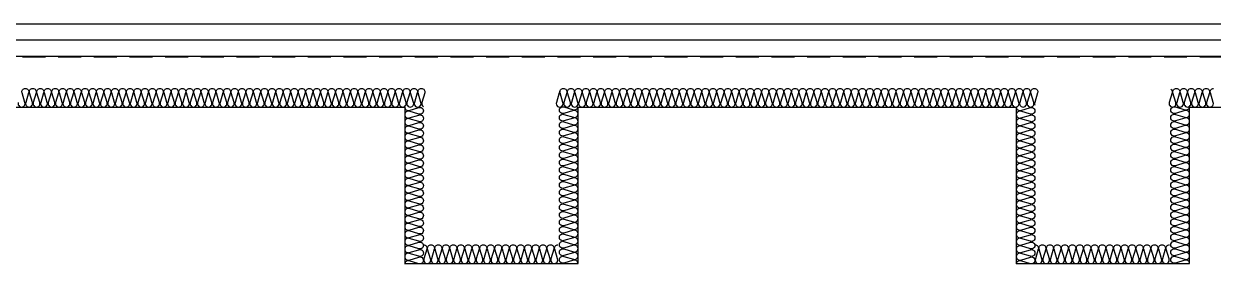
# Model space of a CAD drawing. Header units: millimetres. Extents: x 17311 to 801382, y -242618 to -104888.
# Drawn here: x 767208 to 774210, y -162744 to -161329 of the extents above; entities that cross this region are included whole.
import ezdxf

# ---------------------------------------------------------------- set-up
doc = ezdxf.new("R2010")
doc.units = ezdxf.units.MM
doc.header["$LTSCALE"] = 250
doc.linetypes.add('HID', pattern=[2.8, 1.8, -1])
for name, color, linetype in [('A-FIN', 6, 'Continuous'), ('A-FIN-8', 8, 'Continuous'), ('A-HAT-WIREMESH', 9, 'g_mesh'), ('A-WP', 1, 'HID'), ('ISL', 251, 'Continuous')]:
    doc.layers.add(name, color=color, linetype=linetype)
doc.styles.add('Gdim', font='')
doc.styles.get('Gdim').set_extended_font_data('Dotum')
doc.linetypes.add('g_mesh', pattern='A,10,-0.8,["X",Gdim,S=0.6,R=0,X=-0.15,Y=-0.3],-0.8', length=11.6)

msp = doc.modelspace()

# ---------------------------------------------------------------- linework, layer by layer
at = {"layer": 'A-FIN'}
msp.add_line((759668.7, -161329.5), (783751.7, -161329.5), dxfattribs=at)
at = {"layer": 'A-FIN-8'}
msp.add_line((784342.4, -161521.5), (759578.9, -161521.5), dxfattribs=at)
at = {"layer": 'A-HAT-WIREMESH', "ltscale": 0.6}
msp.add_line((784252.7, -161425.5), (759668.7, -161425.5), dxfattribs=at)
at = {"layer": 'A-WP', "ltscale": 0.3}
msp.add_line((784345.5, -161526.5), (759575.8, -161526.5), dxfattribs=at)
at = {"layer": 'ISL'}
msp.add_lwpolyline([(766870.7, -161819.5), (769450.7, -161819.5), (769450.7, -162739.5), (770470.7, -162739.5), (770470.7, -161819.5), (773050.7, -161819.5), (773050.7, -162739.5), (774070.7, -162739.5), (774070.7, -161819.5), (776650.7, -161819.5), (776650.7, -162739.5), (777670.7, -162739.5), (777670.7, -161819.5), (780250.7, -161819.5), (780250.7, -162739.5), (781270.7, -162739.5), (781270.7, -161819.5), (783950.7, -161819.5), (783950.7, -162539.5), (784670.7, -162539.5), (784670.7, -161589.5), (785560.7, -161589.5)], dxfattribs=at)
for points in [[(767175.3, -161792.8, 1.372593), (767214.1, -161792.8), (767197.3, -161736.1, -0.509267), (767216.7, -161709.5, -0.509267), (767236.1, -161736.1), (767219.3, -161792.8, 1.372593), (767258.1, -161792.8), (767241.3, -161736.1, -0.509267), (767260.7, -161709.5, -0.509267), (767280.1, -161736.1), (767263.3, -161792.8, 1.372593), (767302.1, -161792.8), (767285.3, -161736.1, -0.509267), (767304.7, -161709.5, -0.509267), (767324.1, -161736.1), (767307.3, -161792.8, 1.372593), (767346.1, -161792.8), (767329.3, -161736.1, -0.509267), (767348.7, -161709.5, -0.509267), (767368.1, -161736.1), (767351.3, -161792.8, 1.372593), (767390.1, -161792.8), (767373.3, -161736.1, -0.509267), (767392.7, -161709.5, -0.509267), (767412.1, -161736.1), (767395.3, -161792.8, 1.372593), (767434.1, -161792.8), (767417.3, -161736.1, -0.509267), (767436.7, -161709.5, -0.509267), (767456.1, -161736.1), (767439.3, -161792.8, 1.372593), (767478.1, -161792.8), (767461.3, -161736.1, -0.509267), (767480.7, -161709.5, -0.509267), (767500.1, -161736.1), (767483.3, -161792.8, 1.372593), (767522.1, -161792.8), (767505.3, -161736.1, -0.509267), (767524.7, -161709.5, -0.509267), (767544.1, -161736.1), (767527.3, -161792.8, 1.372593), (767566.1, -161792.8), (767549.3, -161736.1, -0.509267), (767568.7, -161709.5, -0.509267), (767588.1, -161736.1), (767571.3, -161792.8, 1.372593), (767610.1, -161792.8), (767593.3, -161736.1, -0.509267), (767612.7, -161709.5, -0.509267), (767632.1, -161736.1), (767615.3, -161792.8, 1.372593), (767654.1, -161792.8), (767637.3, -161736.1, -0.509267), (767656.7, -161709.5, -0.509267), (767676.1, -161736.1), (767659.3, -161792.8, 1.372593), (767698.1, -161792.8), (767681.3, -161736.1, -0.509267), (767700.7, -161709.5, -0.509267), (767720.1, -161736.1), (767703.3, -161792.8, 1.372593), (767742.1, -161792.8), (767725.3, -161736.1, -0.509267), (767744.7, -161709.5, -0.509267), (767764.1, -161736.1), (767747.3, -161792.8, 1.372593), (767786.1, -161792.8), (767769.3, -161736.1, -0.509267), (767788.7, -161709.5, -0.509267), (767808.1, -161736.1), (767791.3, -161792.8, 1.372593), (767830.1, -161792.8), (767813.3, -161736.1, -0.509267), (767832.7, -161709.5, -0.509267), (767852.1, -161736.1), (767835.3, -161792.8, 1.372593), (767874.1, -161792.8), (767857.3, -161736.1, -0.509267), (767876.7, -161709.5, -0.509267), (767896.1, -161736.1), (767879.3, -161792.8, 1.372593), (767918.1, -161792.8), (767901.3, -161736.1, -0.509267), (767920.7, -161709.5, -0.509267), (767940.1, -161736.1), (767923.3, -161792.8, 1.372593), (767962.1, -161792.8), (767945.3, -161736.1, -0.509267), (767964.7, -161709.5, -0.509267), (767984.1, -161736.1), (767967.3, -161792.8, 1.372593), (768006.1, -161792.8), (767989.3, -161736.1, -0.509267), (768008.7, -161709.5, -0.509267), (768028.1, -161736.1), (768011.3, -161792.8, 1.372593), (768050.1, -161792.8), (768033.3, -161736.1, -0.509267), (768052.7, -161709.5, -0.509267), (768072.1, -161736.1), (768055.3, -161792.8, 1.372593), (768094.1, -161792.8), (768077.3, -161736.1, -0.509267), (768096.7, -161709.5, -0.509267), (768116.1, -161736.1), (768099.3, -161792.8, 1.372593), (768138.1, -161792.8), (768121.3, -161736.1, -0.509267), (768140.7, -161709.5, -0.509267), (768160.1, -161736.1), (768143.3, -161792.8, 1.372593), (768182.1, -161792.8), (768165.3, -161736.1, -0.509267), (768184.7, -161709.5, -0.509267), (768204.1, -161736.1), (768187.3, -161792.8, 1.372593), (768226.1, -161792.8), (768209.3, -161736.1, -0.509267), (768228.7, -161709.5, -0.509267), (768248.1, -161736.1), (768231.3, -161792.8, 1.372593), (768270.1, -161792.8), (768253.3, -161736.1, -0.509267), (768272.7, -161709.5, -0.509267), (768292.1, -161736.1), (768275.3, -161792.8, 1.372593), (768314.1, -161792.8), (768297.3, -161736.1, -0.509267), (768316.7, -161709.5, -0.509267), (768336.1, -161736.1), (768319.3, -161792.8, 1.372593), (768358.1, -161792.8), (768341.3, -161736.1, -0.509267), (768360.7, -161709.5, -0.509267), (768380.1, -161736.1), (768363.3, -161792.8, 1.372593), (768402.1, -161792.8), (768385.3, -161736.1, -0.509267), (768404.7, -161709.5, -0.509267), (768424.1, -161736.1), (768407.3, -161792.8, 1.372593), (768446.1, -161792.8), (768429.3, -161736.1, -0.509267), (768448.7, -161709.5, -0.509267), (768468.1, -161736.1), (768451.3, -161792.8, 1.372593), (768490.1, -161792.8), (768473.3, -161736.1, -0.509267), (768492.7, -161709.5, -0.509267), (768512.1, -161736.1), (768495.3, -161792.8, 1.372593), (768534.1, -161792.8), (768517.3, -161736.1, -0.509267), (768536.7, -161709.5, -0.509267), (768556.1, -161736.1), (768539.3, -161792.8, 1.372593), (768578.1, -161792.8), (768561.3, -161736.1, -0.509267), (768580.7, -161709.5, -0.509267), (768600.1, -161736.1), (768583.3, -161792.8, 1.372593), (768622.1, -161792.8), (768605.3, -161736.1, -0.509267), (768624.7, -161709.5, -0.509267), (768644.1, -161736.1), (768627.3, -161792.8, 1.372593), (768666.1, -161792.8), (768649.3, -161736.1, -0.509267), (768668.7, -161709.5, -0.509267), (768688.1, -161736.1), (768671.3, -161792.8, 1.372593), (768710.1, -161792.8), (768693.3, -161736.1, -0.509267), (768712.7, -161709.5, -0.509267), (768732.1, -161736.1), (768715.3, -161792.8, 1.372593), (768754.1, -161792.8), (768737.3, -161736.1, -0.509267), (768756.7, -161709.5, -0.509267), (768776.1, -161736.1), (768759.3, -161792.8, 1.372593), (768798.1, -161792.8), (768781.3, -161736.1, -0.509267), (768800.7, -161709.5, -0.509267), (768820.1, -161736.1), (768803.3, -161792.8, 1.372593), (768842.1, -161792.8), (768825.3, -161736.1, -0.509267), (768844.7, -161709.5, -0.509267), (768864.1, -161736.1), (768847.3, -161792.8, 1.372593), (768886.1, -161792.8), (768869.3, -161736.1, -0.509267), (768888.7, -161709.5, -0.509267), (768908.1, -161736.1), (768891.3, -161792.8, 1.372593), (768930.1, -161792.8), (768913.3, -161736.1, -0.509267), (768932.7, -161709.5, -0.509267), (768952.1, -161736.1), (768935.3, -161792.8, 1.372593), (768974.1, -161792.8), (768957.3, -161736.1, -0.509267), (768976.7, -161709.5, -0.509267), (768996.1, -161736.1), (768979.3, -161792.8, 1.372593), (769018.1, -161792.8), (769001.3, -161736.1, -0.509267), (769020.7, -161709.5, -0.509267), (769040.1, -161736.1), (769023.3, -161792.8, 1.372593), (769062.1, -161792.8), (769045.3, -161736.1, -0.509267), (769064.7, -161709.5, -0.509267), (769084.1, -161736.1), (769067.3, -161792.8, 1.372593), (769106.1, -161792.8), (769089.3, -161736.1, -0.509267), (769108.7, -161709.5, -0.509267), (769128.1, -161736.1), (769111.3, -161792.8, 1.372593), (769150.1, -161792.8), (769133.3, -161736.1, -0.509267), (769152.7, -161709.5, -0.509267), (769172.1, -161736.1), (769155.3, -161792.8, 1.372593), (769194.1, -161792.8), (769177.3, -161736.1, -0.509267), (769196.7, -161709.5, -0.509267), (769216.1, -161736.1), (769199.3, -161792.8, 1.372593), (769238.1, -161792.8), (769221.3, -161736.1, -0.509267), (769240.7, -161709.5, -0.509267), (769260.1, -161736.1), (769243.3, -161792.8, 1.372593), (769282.1, -161792.8), (769265.3, -161736.1, -0.509267), (769284.7, -161709.5, -0.509267), (769304.1, -161736.1), (769287.3, -161792.8, 1.372593), (769326.1, -161792.8), (769309.3, -161736.1, -0.509267), (769328.7, -161709.5, -0.509267), (769348.1, -161736.1), (769331.3, -161792.8, 1.372593), (769370.1, -161792.8), (769353.3, -161736.1, -0.509267), (769372.7, -161709.5, -0.509267), (769392.1, -161736.1), (769375.3, -161792.8, 1.372593), (769414.1, -161792.8), (769397.3, -161736.1, -0.509267), (769416.7, -161709.5, -0.509267), (769436.1, -161736.1), (769419.3, -161792.8, 1.372593), (769458.1, -161792.8), (769441.3, -161736.1, -0.509267), (769460.7, -161709.5, -0.509267), (769480.1, -161736.1), (769463.3, -161792.8, 1.372593), (769502.1, -161792.8), (769485.3, -161736.1, -0.509267), (769504.7, -161709.5, -0.509267), (769524.1, -161736.1), (769507.3, -161792.8, 1.372593), (769546.1, -161792.8), (769529.3, -161736.1, -0.509267), (769548.7, -161709.5, -0.509267), (769568.1, -161736.1), (769551.3, -161792.8, 0.356274), (769560.7, -161816.9, 0.356274)], [(770360.7, -161725.7, -0.130593), (770360.1, -161736.1), (770343.3, -161792.8, 1.372593), (770382.1, -161792.8), (770365.3, -161736.1, -0.509267), (770384.7, -161709.5, -0.509267), (770404.1, -161736.1), (770387.3, -161792.8, 1.372593), (770426.1, -161792.8), (770409.3, -161736.1, -0.509267), (770428.7, -161709.5, -0.509267), (770448.1, -161736.1), (770431.3, -161792.8, 1.372593), (770470.1, -161792.8), (770453.3, -161736.1, -0.509267), (770472.7, -161709.5, -0.509267), (770492.1, -161736.1), (770475.3, -161792.8, 1.372593), (770514.1, -161792.8), (770497.3, -161736.1, -0.509267), (770516.7, -161709.5, -0.509267), (770536.1, -161736.1), (770519.3, -161792.8, 1.372593), (770558.1, -161792.8), (770541.3, -161736.1, -0.509267), (770560.7, -161709.5, -0.509267), (770580.1, -161736.1), (770563.3, -161792.8, 1.372593), (770602.1, -161792.8), (770585.3, -161736.1, -0.509267), (770604.7, -161709.5, -0.509267), (770624.1, -161736.1), (770607.3, -161792.8, 1.372593), (770646.1, -161792.8), (770629.3, -161736.1, -0.509267), (770648.7, -161709.5, -0.509267), (770668.1, -161736.1), (770651.3, -161792.8, 1.372593), (770690.1, -161792.8), (770673.3, -161736.1, -0.509267), (770692.7, -161709.5, -0.509267), (770712.1, -161736.1), (770695.3, -161792.8, 1.372593), (770734.1, -161792.8), (770717.3, -161736.1, -0.509267), (770736.7, -161709.5, -0.509267), (770756.1, -161736.1), (770739.3, -161792.8, 1.372593), (770778.1, -161792.8), (770761.3, -161736.1, -0.509267), (770780.7, -161709.5, -0.509267), (770800.1, -161736.1), (770783.3, -161792.8, 1.372593), (770822.1, -161792.8), (770805.3, -161736.1, -0.509267), (770824.7, -161709.5, -0.509267), (770844.1, -161736.1), (770827.3, -161792.8, 1.372593), (770866.1, -161792.8), (770849.3, -161736.1, -0.509267), (770868.7, -161709.5, -0.509267), (770888.1, -161736.1), (770871.3, -161792.8, 1.372593), (770910.1, -161792.8), (770893.3, -161736.1, -0.509267), (770912.7, -161709.5, -0.509267), (770932.1, -161736.1), (770915.3, -161792.8, 1.372593), (770954.1, -161792.8), (770937.3, -161736.1, -0.509267), (770956.7, -161709.5, -0.509267), (770976.1, -161736.1), (770959.3, -161792.8, 1.372593), (770998.1, -161792.8), (770981.3, -161736.1, -0.509267), (771000.7, -161709.5, -0.509267), (771020.1, -161736.1), (771003.3, -161792.8, 1.372593), (771042.1, -161792.8), (771025.3, -161736.1, -0.509267), (771044.7, -161709.5, -0.509267), (771064.1, -161736.1), (771047.3, -161792.8, 1.372593), (771086.1, -161792.8), (771069.3, -161736.1, -0.509267), (771088.7, -161709.5, -0.509267), (771108.1, -161736.1), (771091.3, -161792.8, 1.372593), (771130.1, -161792.8), (771113.3, -161736.1, -0.509267), (771132.7, -161709.5, -0.509267), (771152.1, -161736.1), (771135.3, -161792.8, 1.372593), (771174.1, -161792.8), (771157.3, -161736.1, -0.509267), (771176.7, -161709.5, -0.509267), (771196.1, -161736.1), (771179.3, -161792.8, 1.372593), (771218.1, -161792.8), (771201.3, -161736.1, -0.509267), (771220.7, -161709.5, -0.509267), (771240.1, -161736.1), (771223.3, -161792.8, 1.372593), (771262.1, -161792.8), (771245.3, -161736.1, -0.509267), (771264.7, -161709.5, -0.509267), (771284.1, -161736.1), (771267.3, -161792.8, 1.372593), (771306.1, -161792.8), (771289.3, -161736.1, -0.509267), (771308.7, -161709.5, -0.509267), (771328.1, -161736.1), (771311.3, -161792.8, 1.372593), (771350.1, -161792.8), (771333.3, -161736.1, -0.509267), (771352.7, -161709.5, -0.509267), (771372.1, -161736.1), (771355.3, -161792.8, 1.372593), (771394.1, -161792.8), (771377.3, -161736.1, -0.509267), (771396.7, -161709.5, -0.509267), (771416.1, -161736.1), (771399.3, -161792.8, 1.372593), (771438.1, -161792.8), (771421.3, -161736.1, -0.509267), (771440.7, -161709.5, -0.509267), (771460.1, -161736.1), (771443.3, -161792.8, 1.372593), (771482.1, -161792.8), (771465.3, -161736.1, -0.509267), (771484.7, -161709.5, -0.509267), (771504.1, -161736.1), (771487.3, -161792.8, 1.372593), (771526.1, -161792.8), (771509.3, -161736.1, -0.509267), (771528.7, -161709.5, -0.509267), (771548.1, -161736.1), (771531.3, -161792.8, 1.372593), (771570.1, -161792.8), (771553.3, -161736.1, -0.509267), (771572.7, -161709.5, -0.509267), (771592.1, -161736.1), (771575.3, -161792.8, 1.372593), (771614.1, -161792.8), (771597.3, -161736.1, -0.509267), (771616.7, -161709.5, -0.509267), (771636.1, -161736.1), (771619.3, -161792.8, 1.372593), (771658.1, -161792.8), (771641.3, -161736.1, -0.509267), (771660.7, -161709.5, -0.509267), (771680.1, -161736.1), (771663.3, -161792.8, 1.372593), (771702.1, -161792.8), (771685.3, -161736.1, -0.509267), (771704.7, -161709.5, -0.509267), (771724.1, -161736.1), (771707.3, -161792.8, 1.372593), (771746.1, -161792.8), (771729.3, -161736.1, -0.509267), (771748.7, -161709.5, -0.509267), (771768.1, -161736.1), (771751.3, -161792.8, 1.372593), (771790.1, -161792.8), (771773.3, -161736.1, -0.509267), (771792.7, -161709.5, -0.509267), (771812.1, -161736.1), (771795.3, -161792.8, 1.372593), (771834.1, -161792.8), (771817.3, -161736.1, -0.509267), (771836.7, -161709.5, -0.509267), (771856.1, -161736.1), (771839.3, -161792.8, 1.372593), (771878.1, -161792.8), (771861.3, -161736.1, -0.509267), (771880.7, -161709.5, -0.509267), (771900.1, -161736.1), (771883.3, -161792.8, 1.372593), (771922.1, -161792.8), (771905.3, -161736.1, -0.509267), (771924.7, -161709.5, -0.509267), (771944.1, -161736.1), (771927.3, -161792.8, 1.372593), (771966.1, -161792.8), (771949.3, -161736.1, -0.509267), (771968.7, -161709.5, -0.509267), (771988.1, -161736.1), (771971.3, -161792.8, 1.372593), (772010.1, -161792.8), (771993.3, -161736.1, -0.509267), (772012.7, -161709.5, -0.509267), (772032.1, -161736.1), (772015.3, -161792.8, 1.372593), (772054.1, -161792.8), (772037.3, -161736.1, -0.509267), (772056.7, -161709.5, -0.509267), (772076.1, -161736.1), (772059.3, -161792.8, 1.372593), (772098.1, -161792.8), (772081.3, -161736.1, -0.509267), (772100.7, -161709.5, -0.509267), (772120.1, -161736.1), (772103.3, -161792.8, 1.372593), (772142.1, -161792.8), (772125.3, -161736.1, -0.509267), (772144.7, -161709.5, -0.509267), (772164.1, -161736.1), (772147.3, -161792.8, 1.372593), (772186.1, -161792.8), (772169.3, -161736.1, -0.509267), (772188.7, -161709.5, -0.509267), (772208.1, -161736.1), (772191.3, -161792.8, 1.372593), (772230.1, -161792.8), (772213.3, -161736.1, -0.509267), (772232.7, -161709.5, -0.509267), (772252.1, -161736.1), (772235.3, -161792.8, 1.372593), (772274.1, -161792.8), (772257.3, -161736.1, -0.509267), (772276.7, -161709.5, -0.509267), (772296.1, -161736.1), (772279.3, -161792.8, 1.372593), (772318.1, -161792.8), (772301.3, -161736.1, -0.509267), (772320.7, -161709.5, -0.509267), (772340.1, -161736.1), (772323.3, -161792.8, 1.372593), (772362.1, -161792.8), (772345.3, -161736.1, -0.509267), (772364.7, -161709.5, -0.509267), (772384.1, -161736.1), (772367.3, -161792.8, 1.372593), (772406.1, -161792.8), (772389.3, -161736.1, -0.509267), (772408.7, -161709.5, -0.509267), (772428.1, -161736.1), (772411.3, -161792.8, 1.372593), (772450.1, -161792.8), (772433.3, -161736.1, -0.509267), (772452.7, -161709.5, -0.509267), (772472.1, -161736.1), (772455.3, -161792.8, 1.372593), (772494.1, -161792.8), (772477.3, -161736.1, -0.509267), (772496.7, -161709.5, -0.509267), (772516.1, -161736.1), (772499.3, -161792.8, 1.372593), (772538.1, -161792.8), (772521.3, -161736.1, -0.509267), (772540.7, -161709.5, -0.509267), (772560.1, -161736.1), (772543.3, -161792.8, 1.372593), (772582.1, -161792.8), (772565.3, -161736.1, -0.509267), (772584.7, -161709.5, -0.509267), (772604.1, -161736.1), (772587.3, -161792.8, 1.372593), (772626.1, -161792.8), (772609.3, -161736.1, -0.509267), (772628.7, -161709.5, -0.509267), (772648.1, -161736.1), (772631.3, -161792.8, 1.372593), (772670.1, -161792.8), (772653.3, -161736.1, -0.509267), (772672.7, -161709.5, -0.509267), (772692.1, -161736.1), (772675.3, -161792.8, 1.372593), (772714.1, -161792.8), (772697.3, -161736.1, -0.509267), (772716.7, -161709.5, -0.509267), (772736.1, -161736.1), (772719.3, -161792.8, 1.372593), (772758.1, -161792.8), (772741.3, -161736.1, -0.509267), (772760.7, -161709.5, -0.509267), (772780.1, -161736.1), (772763.3, -161792.8, 1.372593), (772802.1, -161792.8), (772785.3, -161736.1, -0.509267), (772804.7, -161709.5, -0.509267), (772824.1, -161736.1), (772807.3, -161792.8, 1.372593), (772846.1, -161792.8), (772829.3, -161736.1, -0.509267), (772848.7, -161709.5, -0.509267), (772868.1, -161736.1), (772851.3, -161792.8, 1.372593), (772890.1, -161792.8), (772873.3, -161736.1, -0.509267), (772892.7, -161709.5, -0.509267), (772912.1, -161736.1), (772895.3, -161792.8, 1.372593), (772934.1, -161792.8), (772917.3, -161736.1, -0.509267), (772936.7, -161709.5, -0.509267), (772956.1, -161736.1), (772939.3, -161792.8, 1.372593), (772978.1, -161792.8), (772961.3, -161736.1, -0.509267), (772980.7, -161709.5, -0.509267), (773000.1, -161736.1), (772983.3, -161792.8, 1.372593), (773022.1, -161792.8), (773005.3, -161736.1, -0.509267), (773024.7, -161709.5, -0.509267), (773044.1, -161736.1), (773027.3, -161792.8, 1.372593), (773066.1, -161792.8), (773049.3, -161736.1, -0.509267), (773068.7, -161709.5, -0.509267), (773088.1, -161736.1), (773071.3, -161792.8, 1.372593), (773110.1, -161792.8), (773093.3, -161736.1, -0.509267), (773112.7, -161709.5, -0.509267), (773132.1, -161736.1), (773115.3, -161792.8, 1.372593), (773154.1, -161792.8), (773137.3, -161736.1, -0.509267), (773156.7, -161709.5, -0.509267), (773176.1, -161736.1), (773159.3, -161792.8, 0.202703), (773160.7, -161808.6, 0.202703)], [(773960.7, -161713.4, -0.324917), (773968.1, -161736.1), (773951.3, -161792.8, 1.372593), (773990.1, -161792.8), (773973.3, -161736.1, -0.509267), (773992.7, -161709.5, -0.509267), (774012.1, -161736.1), (773995.3, -161792.8, 1.372593), (774034.1, -161792.8), (774017.3, -161736.1, -0.509267), (774036.7, -161709.5, -0.509267), (774056.1, -161736.1), (774039.3, -161792.8, 1.372593), (774078.1, -161792.8), (774061.3, -161736.1, -0.509267), (774080.7, -161709.5, -0.509267), (774100.1, -161736.1), (774083.3, -161792.8, 1.372593), (774122.1, -161792.8), (774105.3, -161736.1, -0.509267), (774124.7, -161709.5, -0.509267), (774144.1, -161736.1), (774127.3, -161792.8, 1.372593), (774166.1, -161792.8), (774149.3, -161736.1, -0.509267), (774168.7, -161709.5, -0.509267), (774188.1, -161736.1), (774171.3, -161792.8, 1.372593), (774210.1, -161792.8), (774193.3, -161736.1, -0.509267), (774212.7, -161709.5, -0.509267)], [(769450.7, -161819.5, 0.509267), (769477.3, -161838.9), (769534, -161822.1, -1.372593), (769534, -161860.9), (769477.3, -161844.1, 0.509267), (769450.7, -161863.5, 0.509267), (769477.3, -161882.9), (769534, -161866.1, -1.372593), (769534, -161904.9), (769477.3, -161888.1, 0.509267), (769450.7, -161907.5, 0.509267), (769477.3, -161926.9), (769534, -161910.1, -1.372593), (769534, -161948.9), (769477.3, -161932.1, 0.509267), (769450.7, -161951.5, 0.509267), (769477.3, -161970.9), (769534, -161954.1, -1.372593), (769534, -161992.9), (769477.3, -161976.1, 0.509267), (769450.7, -161995.5, 0.509267), (769477.3, -162014.9), (769534, -161998.1, -1.372593), (769534, -162036.9), (769477.3, -162020.1, 0.509267), (769450.7, -162039.5, 0.509267), (769477.3, -162058.9), (769534, -162042.1, -1.372593), (769534, -162080.9), (769477.3, -162064.1, 0.509267), (769450.7, -162083.5, 0.509267), (769477.3, -162102.9), (769534, -162086.1, -1.372593), (769534, -162124.9), (769477.3, -162108.1, 0.509267), (769450.7, -162127.5, 0.509267), (769477.3, -162146.9), (769534, -162130.1, -1.372593), (769534, -162168.9), (769477.3, -162152.1, 0.509267), (769450.7, -162171.5, 0.509267), (769477.3, -162190.9), (769534, -162174.1, -1.372593), (769534, -162212.9), (769477.3, -162196.1, 0.509267), (769450.7, -162215.5, 0.509267), (769477.3, -162234.9), (769534, -162218.1, -1.372593), (769534, -162256.9), (769477.3, -162240.1, 0.509267), (769450.7, -162259.5, 0.509267), (769477.3, -162278.9), (769534, -162262.1, -1.372593), (769534, -162300.9), (769477.3, -162284.1, 0.509267), (769450.7, -162303.5, 0.509267), (769477.3, -162322.9), (769534, -162306.1, -1.372593), (769534, -162344.9), (769477.3, -162328.1, 0.509267), (769450.7, -162347.5, 0.509267), (769477.3, -162366.9), (769534, -162350.1, -1.372593), (769534, -162388.9), (769477.3, -162372.1, 0.509267), (769450.7, -162391.5, 0.509267), (769477.3, -162410.9), (769534, -162394.1, -1.372593), (769534, -162432.9), (769477.3, -162416.1, 0.509267), (769450.7, -162435.5, 0.509267), (769477.3, -162454.9), (769534, -162438.1, -1.372593), (769534, -162476.9), (769477.3, -162460.1, 0.509267), (769450.7, -162479.5, 0.509267), (769477.3, -162498.9), (769534, -162482.1, -1.372593), (769534, -162520.9), (769477.3, -162504.1, 0.509267), (769450.7, -162523.5, 0.509267), (769477.3, -162542.9), (769534, -162526.1, -1.372593), (769534, -162564.9), (769477.3, -162548.1, 0.509267), (769450.7, -162567.5, 0.509267), (769477.3, -162586.9), (769534, -162570.1, -1.372593), (769534, -162608.9), (769477.3, -162592.1, 0.509267), (769450.7, -162611.5, 0.509267), (769477.3, -162630.9), (769534, -162614.1, -1.372593), (769534, -162652.9), (769477.3, -162636.1, 0.509267), (769450.7, -162655.5, 0.509267), (769477.3, -162674.9), (769534, -162658.1, -1.372593), (769534, -162696.9), (769477.3, -162680.1, 0.509267), (769450.7, -162699.5, 0.509267), (769477.3, -162718.9), (769534, -162702.1, -1.372593), (769534, -162740.9), (769477.3, -162724.1, 0.509267), (769450.7, -162743.5)], [(770470.7, -162739.5, 0.509267), (770444, -162720), (770387.3, -162736.9, -1.372593), (770387.3, -162698), (770444, -162714.9, 0.509267), (770470.7, -162695.5, 0.509267), (770444, -162676), (770387.3, -162692.9, -1.372593), (770387.3, -162654), (770444, -162670.9, 0.509267), (770470.7, -162651.5, 0.509267), (770444, -162632), (770387.3, -162648.9, -1.372593), (770387.3, -162610), (770444, -162626.9, 0.509267), (770470.7, -162607.5, 0.509267), (770444, -162588), (770387.3, -162604.9, -1.372593), (770387.3, -162566), (770444, -162582.9, 0.509267), (770470.7, -162563.5, 0.509267), (770444, -162544), (770387.3, -162560.9, -1.372593), (770387.3, -162522), (770444, -162538.9, 0.509267), (770470.7, -162519.5, 0.509267), (770444, -162500), (770387.3, -162516.9, -1.372593), (770387.3, -162478), (770444, -162494.9, 0.509267), (770470.7, -162475.5, 0.509267), (770444, -162456), (770387.3, -162472.9, -1.372593), (770387.3, -162434), (770444, -162450.9, 0.509267), (770470.7, -162431.5, 0.509267), (770444, -162412), (770387.3, -162428.9, -1.372593), (770387.3, -162390), (770444, -162406.9, 0.509267), (770470.7, -162387.5, 0.509267), (770444, -162368), (770387.3, -162384.9, -1.372593), (770387.3, -162346), (770444, -162362.9, 0.509267), (770470.7, -162343.5, 0.509267), (770444, -162324), (770387.3, -162340.9, -1.372593), (770387.3, -162302), (770444, -162318.9, 0.509267), (770470.7, -162299.5, 0.509267), (770444, -162280), (770387.3, -162296.9, -1.372593), (770387.3, -162258), (770444, -162274.9, 0.509267), (770470.7, -162255.5, 0.509267), (770444, -162236), (770387.3, -162252.9, -1.372593), (770387.3, -162214), (770444, -162230.9, 0.509267), (770470.7, -162211.5, 0.509267), (770444, -162192), (770387.3, -162208.9, -1.372593), (770387.3, -162170), (770444, -162186.9, 0.509267), (770470.7, -162167.5, 0.509267), (770444, -162148), (770387.3, -162164.9, -1.372593), (770387.3, -162126), (770444, -162142.9, 0.509267), (770470.7, -162123.5, 0.509267), (770444, -162104), (770387.3, -162120.9, -1.372593), (770387.3, -162082), (770444, -162098.9, 0.509267), (770470.7, -162079.5, 0.509267), (770444, -162060), (770387.3, -162076.9, -1.372593), (770387.3, -162038), (770444, -162054.9, 0.509267), (770470.7, -162035.5, 0.509267), (770444, -162016), (770387.3, -162032.9, -1.372593), (770387.3, -161994), (770444, -162010.9, 0.509267), (770470.7, -161991.5, 0.509267), (770444, -161972), (770387.3, -161988.9, -1.372593), (770387.3, -161950), (770444, -161966.9, 0.509267), (770470.7, -161947.5, 0.509267), (770444, -161928), (770387.3, -161944.9, -1.372593), (770387.3, -161906), (770444, -161922.9, 0.509267), (770470.7, -161903.5, 0.509267), (770444, -161884), (770387.3, -161900.9, -1.372593), (770387.3, -161862), (770444, -161878.9, 0.509267), (770470.7, -161859.5, 0.509267), (770444, -161840), (770387.3, -161856.9, -1.372593), (770387.3, -161818), (770444, -161834.9, 0.509267), (770470.7, -161815.5)], [(773050.7, -161819.5, 0.509267), (773077.3, -161838.9), (773134, -161822.1, -1.372593), (773134, -161860.9), (773077.3, -161844.1, 0.509267), (773050.7, -161863.5, 0.509267), (773077.3, -161882.9), (773134, -161866.1, -1.372593), (773134, -161904.9), (773077.3, -161888.1, 0.509267), (773050.7, -161907.5, 0.509267), (773077.3, -161926.9), (773134, -161910.1, -1.372593), (773134, -161948.9), (773077.3, -161932.1, 0.509267), (773050.7, -161951.5, 0.509267), (773077.3, -161970.9), (773134, -161954.1, -1.372593), (773134, -161992.9), (773077.3, -161976.1, 0.509267), (773050.7, -161995.5, 0.509267), (773077.3, -162014.9), (773134, -161998.1, -1.372593), (773134, -162036.9), (773077.3, -162020.1, 0.509267), (773050.7, -162039.5, 0.509267), (773077.3, -162058.9), (773134, -162042.1, -1.372593), (773134, -162080.9), (773077.3, -162064.1, 0.509267), (773050.7, -162083.5, 0.509267), (773077.3, -162102.9), (773134, -162086.1, -1.372593), (773134, -162124.9), (773077.3, -162108.1, 0.509267), (773050.7, -162127.5, 0.509267), (773077.3, -162146.9), (773134, -162130.1, -1.372593), (773134, -162168.9), (773077.3, -162152.1, 0.509267), (773050.7, -162171.5, 0.509267), (773077.3, -162190.9), (773134, -162174.1, -1.372593), (773134, -162212.9), (773077.3, -162196.1, 0.509267), (773050.7, -162215.5, 0.509267), (773077.3, -162234.9), (773134, -162218.1, -1.372593), (773134, -162256.9), (773077.3, -162240.1, 0.509267), (773050.7, -162259.5, 0.509267), (773077.3, -162278.9), (773134, -162262.1, -1.372593), (773134, -162300.9), (773077.3, -162284.1, 0.509267), (773050.7, -162303.5, 0.509267), (773077.3, -162322.9), (773134, -162306.1, -1.372593), (773134, -162344.9), (773077.3, -162328.1, 0.509267), (773050.7, -162347.5, 0.509267), (773077.3, -162366.9), (773134, -162350.1, -1.372593), (773134, -162388.9), (773077.3, -162372.1, 0.509267), (773050.7, -162391.5, 0.509267), (773077.3, -162410.9), (773134, -162394.1, -1.372593), (773134, -162432.9), (773077.3, -162416.1, 0.509267), (773050.7, -162435.5, 0.509267), (773077.3, -162454.9), (773134, -162438.1, -1.372593), (773134, -162476.9), (773077.3, -162460.1, 0.509267), (773050.7, -162479.5, 0.509267), (773077.3, -162498.9), (773134, -162482.1, -1.372593), (773134, -162520.9), (773077.3, -162504.1, 0.509267), (773050.7, -162523.5, 0.509267), (773077.3, -162542.9), (773134, -162526.1, -1.372593), (773134, -162564.9), (773077.3, -162548.1, 0.509267), (773050.7, -162567.5, 0.509267), (773077.3, -162586.9), (773134, -162570.1, -1.372593), (773134, -162608.9), (773077.3, -162592.1, 0.509267), (773050.7, -162611.5, 0.509267), (773077.3, -162630.9), (773134, -162614.1, -1.372593), (773134, -162652.9), (773077.3, -162636.1, 0.509267), (773050.7, -162655.5, 0.509267), (773077.3, -162674.9), (773134, -162658.1, -1.372593), (773134, -162696.9), (773077.3, -162680.1, 0.509267), (773050.7, -162699.5, 0.509267), (773077.3, -162718.9), (773134, -162702.1, -1.372593), (773134, -162740.9), (773077.3, -162724.1, 0.509267), (773050.7, -162743.5)], [(774070.7, -162739.5, 0.509267), (774044, -162720), (773987.3, -162736.9, -1.372593), (773987.3, -162698), (774044, -162714.9, 0.509267), (774070.7, -162695.5, 0.509267), (774044, -162676), (773987.3, -162692.9, -1.372593), (773987.3, -162654), (774044, -162670.9, 0.509267), (774070.7, -162651.5, 0.509267), (774044, -162632), (773987.3, -162648.9, -1.372593), (773987.3, -162610), (774044, -162626.9, 0.509267), (774070.7, -162607.5, 0.509267), (774044, -162588), (773987.3, -162604.9, -1.372593), (773987.3, -162566), (774044, -162582.9, 0.509267), (774070.7, -162563.5, 0.509267), (774044, -162544), (773987.3, -162560.9, -1.372593), (773987.3, -162522), (774044, -162538.9, 0.509267), (774070.7, -162519.5, 0.509267), (774044, -162500), (773987.3, -162516.9, -1.372593), (773987.3, -162478), (774044, -162494.9, 0.509267), (774070.7, -162475.5, 0.509267), (774044, -162456), (773987.3, -162472.9, -1.372593), (773987.3, -162434), (774044, -162450.9, 0.509267), (774070.7, -162431.5, 0.509267), (774044, -162412), (773987.3, -162428.9, -1.372593), (773987.3, -162390), (774044, -162406.9, 0.509267), (774070.7, -162387.5, 0.509267), (774044, -162368), (773987.3, -162384.9, -1.372593), (773987.3, -162346), (774044, -162362.9, 0.509267), (774070.7, -162343.5, 0.509267), (774044, -162324), (773987.3, -162340.9, -1.372593), (773987.3, -162302), (774044, -162318.9, 0.509267), (774070.7, -162299.5, 0.509267), (774044, -162280), (773987.3, -162296.9, -1.372593), (773987.3, -162258), (774044, -162274.9, 0.509267), (774070.7, -162255.5, 0.509267), (774044, -162236), (773987.3, -162252.9, -1.372593), (773987.3, -162214), (774044, -162230.9, 0.509267), (774070.7, -162211.5, 0.509267), (774044, -162192), (773987.3, -162208.9, -1.372593), (773987.3, -162170), (774044, -162186.9, 0.509267), (774070.7, -162167.5, 0.509267), (774044, -162148), (773987.3, -162164.9, -1.372593), (773987.3, -162126), (774044, -162142.9, 0.509267), (774070.7, -162123.5, 0.509267), (774044, -162104), (773987.3, -162120.9, -1.372593), (773987.3, -162082), (774044, -162098.9, 0.509267), (774070.7, -162079.5, 0.509267), (774044, -162060), (773987.3, -162076.9, -1.372593), (773987.3, -162038), (774044, -162054.9, 0.509267), (774070.7, -162035.5, 0.509267), (774044, -162016), (773987.3, -162032.9, -1.372593), (773987.3, -161994), (774044, -162010.9, 0.509267), (774070.7, -161991.5, 0.509267), (774044, -161972), (773987.3, -161988.9, -1.372593), (773987.3, -161950), (774044, -161966.9, 0.509267), (774070.7, -161947.5, 0.509267), (774044, -161928), (773987.3, -161944.9, -1.372593), (773987.3, -161906), (774044, -161922.9, 0.509267), (774070.7, -161903.5, 0.509267), (774044, -161884), (773987.3, -161900.9, -1.372593), (773987.3, -161862), (774044, -161878.9, 0.509267), (774070.7, -161859.5, 0.509267), (774044, -161840), (773987.3, -161856.9, -1.372593), (773987.3, -161818), (774044, -161834.9, 0.509267), (774070.7, -161815.5)], [(769560.7, -162629.5, -0.509267), (769580.1, -162656.1), (769563.3, -162712.8, 1.372593), (769602.1, -162712.8), (769585.3, -162656.1, -0.509267), (769604.7, -162629.5, -0.509267), (769624.1, -162656.1), (769607.3, -162712.8, 1.372593), (769646.1, -162712.8), (769629.3, -162656.1, -0.509267), (769648.7, -162629.5, -0.509267), (769668.1, -162656.1), (769651.3, -162712.8, 1.372593), (769690.1, -162712.8), (769673.3, -162656.1, -0.509267), (769692.7, -162629.5, -0.509267), (769712.1, -162656.1), (769695.3, -162712.8, 1.372593), (769734.1, -162712.8), (769717.3, -162656.1, -0.509267), (769736.7, -162629.5, -0.509267), (769756.1, -162656.1), (769739.3, -162712.8, 1.372593), (769778.1, -162712.8), (769761.3, -162656.1, -0.509267), (769780.7, -162629.5, -0.509267), (769800.1, -162656.1), (769783.3, -162712.8, 1.372593), (769822.1, -162712.8), (769805.3, -162656.1, -0.509267), (769824.7, -162629.5, -0.509267), (769844.1, -162656.1), (769827.3, -162712.8, 1.372593), (769866.1, -162712.8), (769849.3, -162656.1, -0.509267), (769868.7, -162629.5, -0.509267), (769888.1, -162656.1), (769871.3, -162712.8, 1.372593), (769910.1, -162712.8), (769893.3, -162656.1, -0.509267), (769912.7, -162629.5, -0.509267), (769932.1, -162656.1), (769915.3, -162712.8, 1.372593), (769954.1, -162712.8), (769937.3, -162656.1, -0.509267), (769956.7, -162629.5, -0.509267), (769976.1, -162656.1), (769959.3, -162712.8, 1.372593), (769998.1, -162712.8), (769981.3, -162656.1, -0.509267), (770000.7, -162629.5, -0.509267), (770020.1, -162656.1), (770003.3, -162712.8, 1.372593), (770042.1, -162712.8), (770025.3, -162656.1, -0.509267), (770044.7, -162629.5, -0.509267), (770064.1, -162656.1), (770047.3, -162712.8, 1.372593), (770086.1, -162712.8), (770069.3, -162656.1, -0.509267), (770088.7, -162629.5, -0.509267), (770108.1, -162656.1), (770091.3, -162712.8, 1.372593), (770130.1, -162712.8), (770113.3, -162656.1, -0.509267), (770132.7, -162629.5, -0.509267), (770152.1, -162656.1), (770135.3, -162712.8, 1.372593), (770174.1, -162712.8), (770157.3, -162656.1, -0.509267), (770176.7, -162629.5, -0.509267), (770196.1, -162656.1), (770179.3, -162712.8, 1.372593), (770218.1, -162712.8), (770201.3, -162656.1, -0.509267), (770220.7, -162629.5, -0.509267), (770240.1, -162656.1), (770223.3, -162712.8, 1.372593), (770262.1, -162712.8), (770245.3, -162656.1, -0.509267), (770264.7, -162629.5, -0.509267), (770284.1, -162656.1), (770267.3, -162712.8, 1.372593), (770306.1, -162712.8), (770289.3, -162656.1, -0.509267), (770308.7, -162629.5, -0.509267), (770328.1, -162656.1), (770311.3, -162712.8, 1.372593), (770350.1, -162712.8), (770333.3, -162656.1, -0.509267), (770352.7, -162629.5)], [(773160.7, -162629.5, -0.509267), (773180.1, -162656.1), (773163.3, -162712.8, 1.372593), (773202.1, -162712.8), (773185.3, -162656.1, -0.509267), (773204.7, -162629.5, -0.509267), (773224.1, -162656.1), (773207.3, -162712.8, 1.372593), (773246.1, -162712.8), (773229.3, -162656.1, -0.509267), (773248.7, -162629.5, -0.509267), (773268.1, -162656.1), (773251.3, -162712.8, 1.372593), (773290.1, -162712.8), (773273.3, -162656.1, -0.509267), (773292.7, -162629.5, -0.509267), (773312.1, -162656.1), (773295.3, -162712.8, 1.372593), (773334.1, -162712.8), (773317.3, -162656.1, -0.509267), (773336.7, -162629.5, -0.509267), (773356.1, -162656.1), (773339.3, -162712.8, 1.372593), (773378.1, -162712.8), (773361.3, -162656.1, -0.509267), (773380.7, -162629.5, -0.509267), (773400.1, -162656.1), (773383.3, -162712.8, 1.372593), (773422.1, -162712.8), (773405.3, -162656.1, -0.509267), (773424.7, -162629.5, -0.509267), (773444.1, -162656.1), (773427.3, -162712.8, 1.372593), (773466.1, -162712.8), (773449.3, -162656.1, -0.509267), (773468.7, -162629.5, -0.509267), (773488.1, -162656.1), (773471.3, -162712.8, 1.372593), (773510.1, -162712.8), (773493.3, -162656.1, -0.509267), (773512.7, -162629.5, -0.509267), (773532.1, -162656.1), (773515.3, -162712.8, 1.372593), (773554.1, -162712.8), (773537.3, -162656.1, -0.509267), (773556.7, -162629.5, -0.509267), (773576.1, -162656.1), (773559.3, -162712.8, 1.372593), (773598.1, -162712.8), (773581.3, -162656.1, -0.509267), (773600.7, -162629.5, -0.509267), (773620.1, -162656.1), (773603.3, -162712.8, 1.372593), (773642.1, -162712.8), (773625.3, -162656.1, -0.509267), (773644.7, -162629.5, -0.509267), (773664.1, -162656.1), (773647.3, -162712.8, 1.372593), (773686.1, -162712.8), (773669.3, -162656.1, -0.509267), (773688.7, -162629.5, -0.509267), (773708.1, -162656.1), (773691.3, -162712.8, 1.372593), (773730.1, -162712.8), (773713.3, -162656.1, -0.509267), (773732.7, -162629.5, -0.509267), (773752.1, -162656.1), (773735.3, -162712.8, 1.372593), (773774.1, -162712.8), (773757.3, -162656.1, -0.509267), (773776.7, -162629.5, -0.509267), (773796.1, -162656.1), (773779.3, -162712.8, 1.372593), (773818.1, -162712.8), (773801.3, -162656.1, -0.509267), (773820.7, -162629.5, -0.509267), (773840.1, -162656.1), (773823.3, -162712.8, 1.372593), (773862.1, -162712.8), (773845.3, -162656.1, -0.509267), (773864.7, -162629.5, -0.509267), (773884.1, -162656.1), (773867.3, -162712.8, 1.372593), (773906.1, -162712.8), (773889.3, -162656.1, -0.509267), (773908.7, -162629.5, -0.509267), (773928.1, -162656.1), (773911.3, -162712.8, 1.372593), (773950.1, -162712.8), (773933.3, -162656.1, -0.509267), (773952.7, -162629.5)]]:
    msp.add_lwpolyline(points, format="xyb", dxfattribs=at)

doc.saveas('drawing.dxf')
